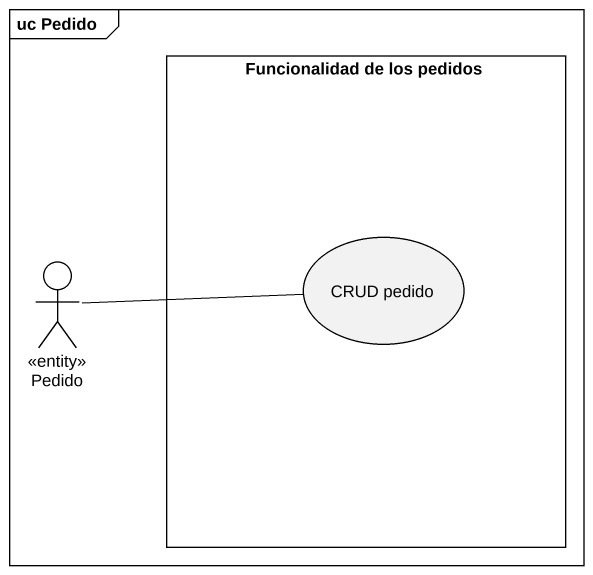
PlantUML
@startuml
mainframe uc Pedido
rectangle "Funcionalidad de los pedidos" as Funcionalidad_de_los_pedidos {
  usecase "CRUD pedido" as CRUD_pedido
}
actor Pedido <<entity>>
Pedido -right- CRUD_pedido
@enduml
